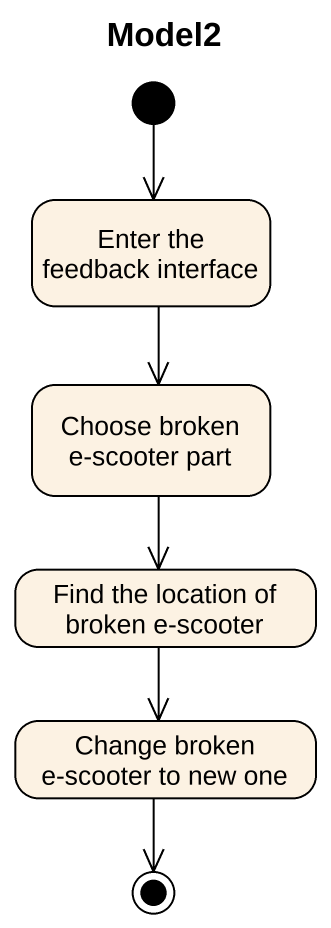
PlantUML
@startuml
title Model2
hide empty description
state "Enter the feedback interface" as Enter_the_feedback_interface
state "Choose broken e-scooter part" as Choose_broken_e_scooter_part
state "Find the location of broken e-scooter" as Find_the_location_of_broken
state "Change broken e-scooter to new one" as Change_broken_e_scooter_to
[*] --> Enter_the_feedback_interface
Enter_the_feedback_interface --> Choose_broken_e_scooter_part
Choose_broken_e_scooter_part --> Find_the_location_of_broken
Find_the_location_of_broken --> Change_broken_e_scooter_to
Change_broken_e_scooter_to --> [*]
@enduml
